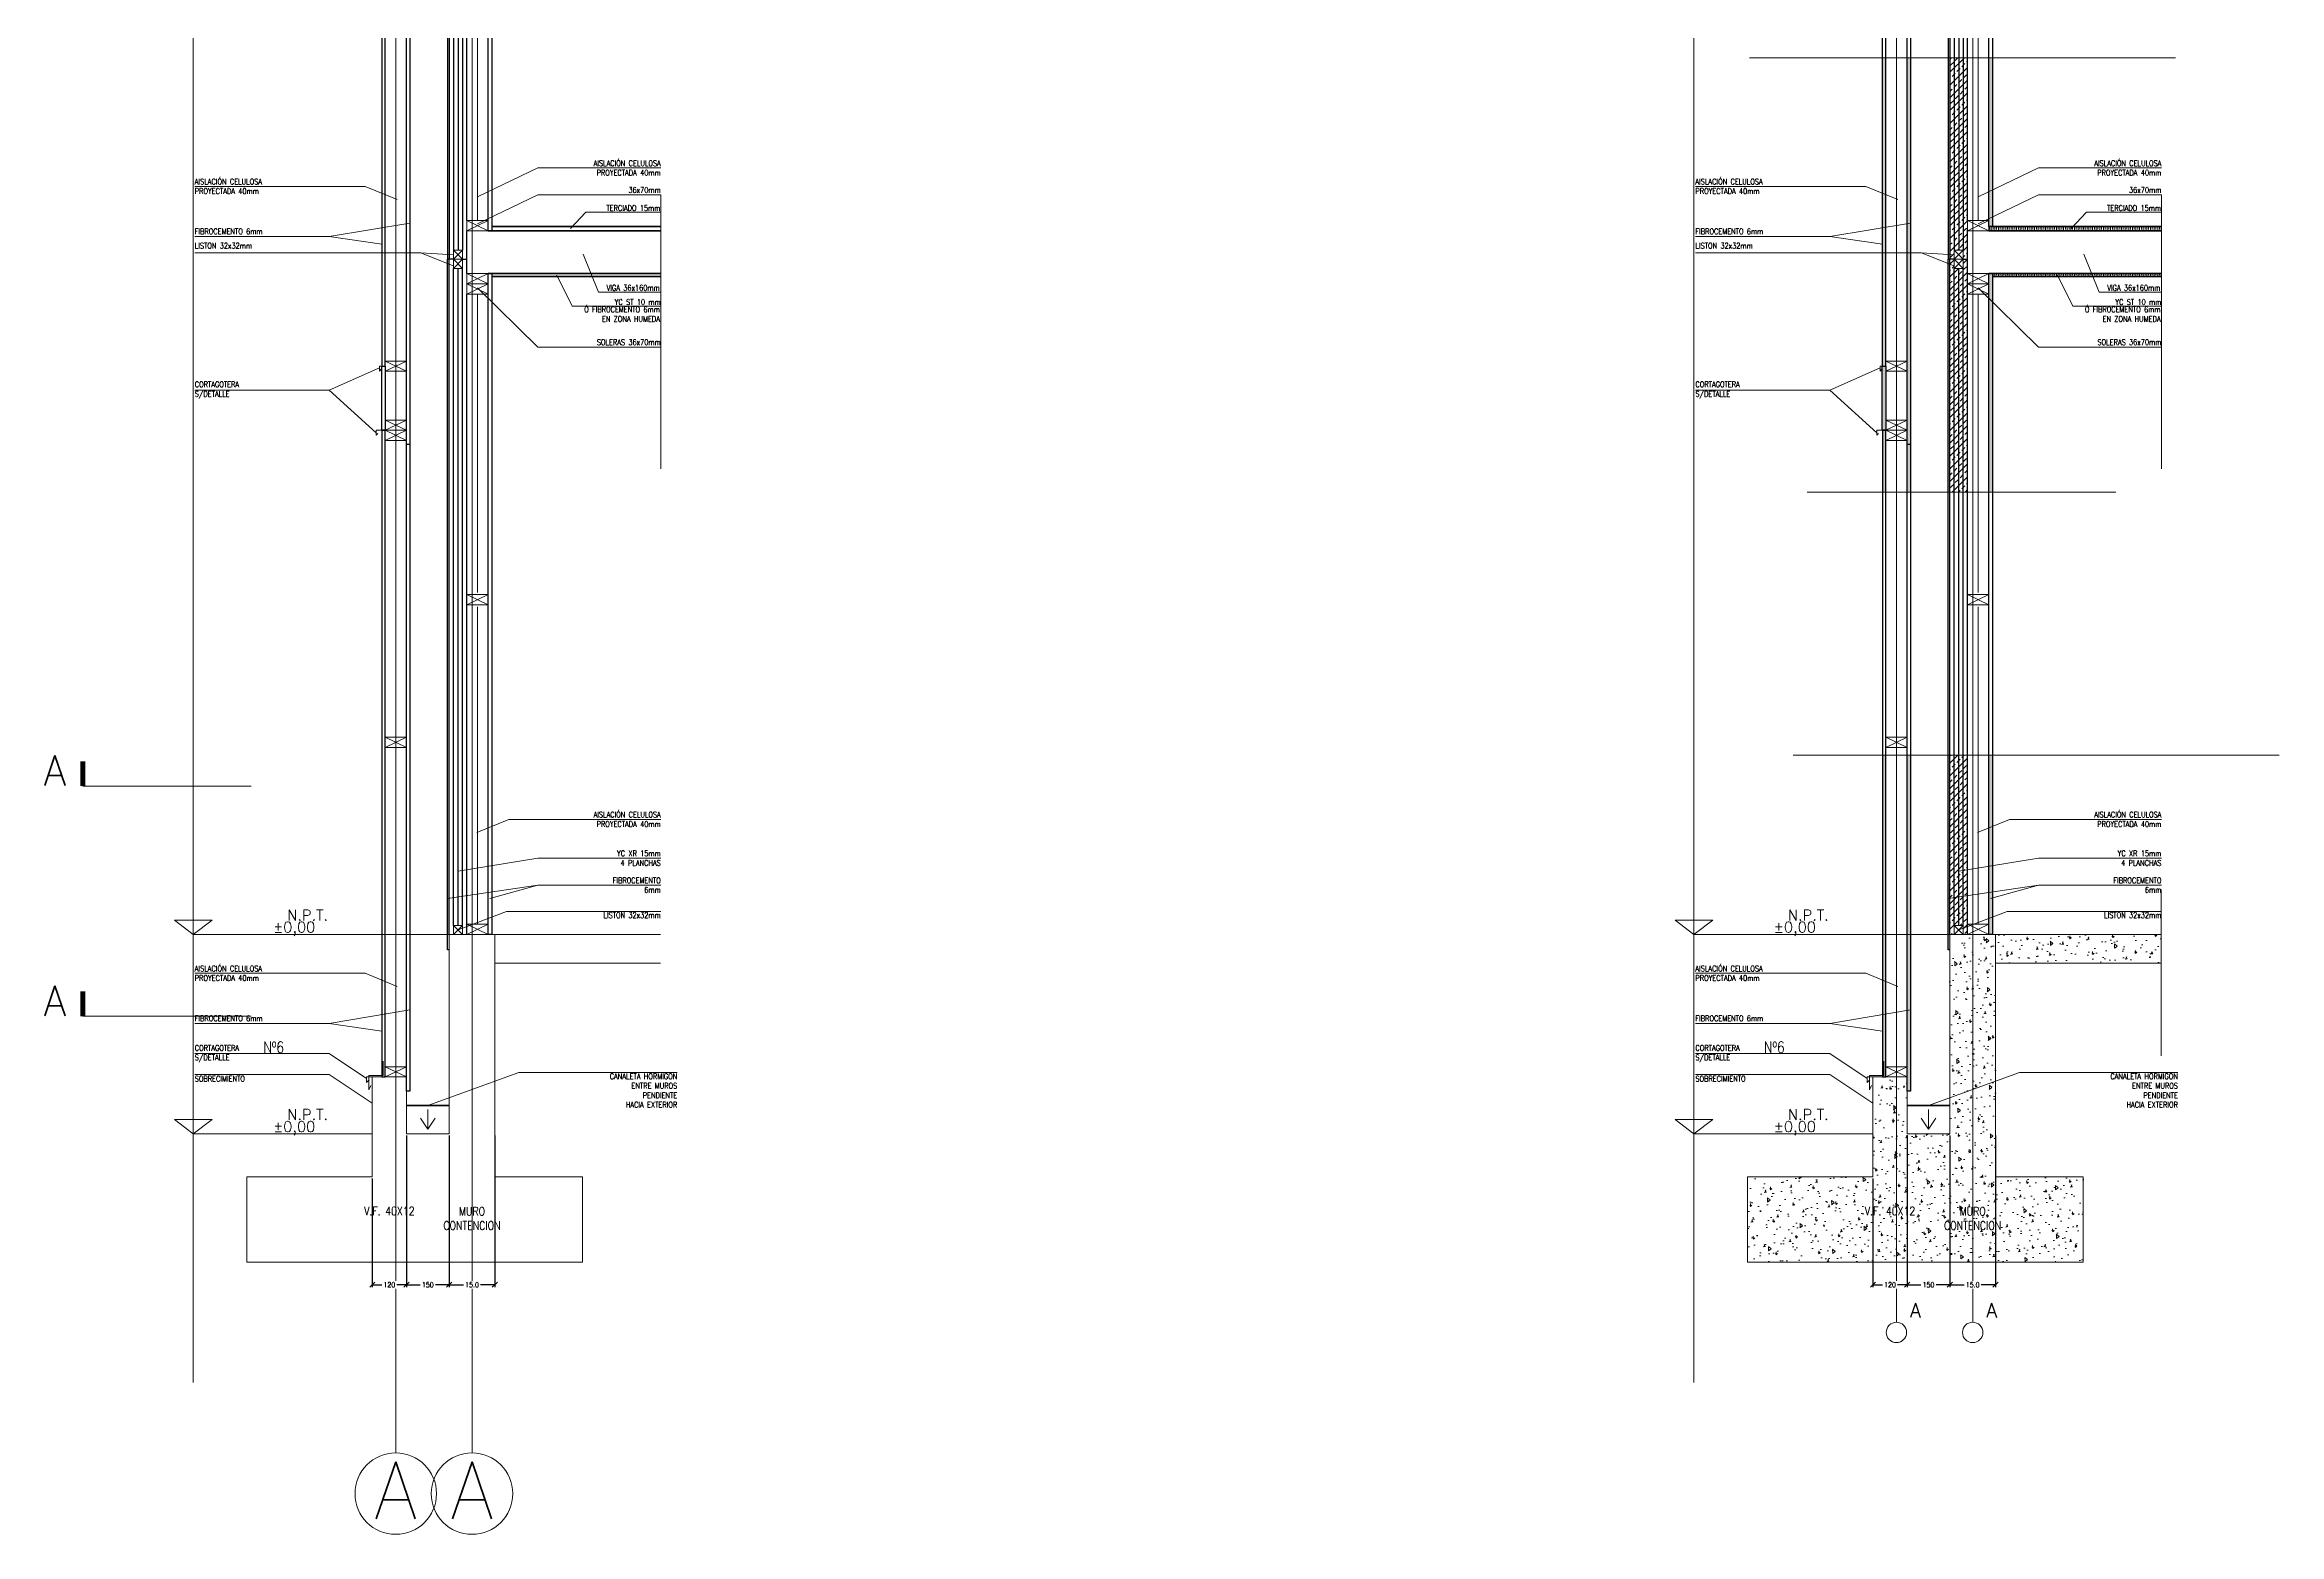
# Model space of a CAD drawing. Header units: metres. Extents: x -2 to 690, y -116 to 73.
# Drawn here: x 475.06 to 482.9, y -89.46 to -84.23 of the extents above; entities that cross this region are included whole.
import ezdxf
from ezdxf.enums import TextEntityAlignment as Align

# ---------------------------------------------------------------- set-up
doc = ezdxf.new("R2010")
doc.units = ezdxf.units.M
doc.header["$LTSCALE"] = 5
doc.header["$MEASUREMENT"] = 0
doc.layers.get('0').update_dxf_attribs({"color": 30})
doc.layers.get('DEFPOINTS').update_dxf_attribs({"color": 210})
doc.layers.add('_AUX', color=210, linetype='Continuous', lineweight=18, plot=False)
for name, color, linetype, lineweight in [('A-ANNO-DIMS', 3, 'Continuous', 18), ('A-ANNO-SYMB', 3, 'Continuous', 18), ('A-ANNO-TEXT', 3, 'Continuous', 18), ('A-DETL-MCUT', 4, 'Continuous', 25), ('A-DETL-PATT', 8, 'Continuous', 18), ('A-ELEV-IDEN', 3, 'Continuous', 18), ('A-ELEV-MBE1', 7, 'Continuous', 35), ('A-ELEV-MBE2', 4, 'Continuous', 25), ('A-WALL-PATT', 8, 'Continuous', 18), ('A-WALL-STUD', 3, 'Continuous', 18)]:
    doc.layers.add(name, color=color, linetype=linetype, lineweight=lineweight)
doc.styles.add('E-ROMANS', font='romans.shx', dxfattribs={"width": 0.8})
doc.dimstyles.new('E-0010_TICK_18', dxfattribs={"dimscale": 0.001, "dimtxt": 18, "dimasz": 18, "dimexe": 9, "dimexo": 6, "dimgap": 9, "dimtad": 0, "dimdec": 0, "dimlfac": 1000, "dimzin": 0, "dimdsep": 46, "dimtxsty": 'E-ROMANS', "dimblk": 'OBLIQUE', "dimcen": 9, "dimclrd": 256, "dimclre": 256, "dimclrt": 256, "dimadec": 0, "dimazin": 0, "dimtfac": 1, "dimtdec": 0, "dimtmove": 1, "dimatfit": 3, "dimldrblk": 'OPEN90', "dimfxl": 1, "dimtfill": 1, "dimtolj": 1, "dimtzin": 0, "dimarcsym": 0})
pattern_1 = [(0, (0, 0), (0, 0.0127), []), (0, (0, 0.00635), (0, 0.0127), [0.00635, -0.003175])]
pattern_2 = [(95, (0, 0), (0.070047325, 0.05877669), [0.009525, -0.104775]), (40, (0, 0), (-0.080008945, 0.055088503), [0.00762, -0.08382]), (145.451, (0.00584, 0.0049), (-0.009961079, 0.113865118), [0.008095, -0.089045]), (91.1842, (-0.01796, 0.01796), (0.110705122, 0.080976706), [0.0142875, -0.1571625]), (141.6356, (-0.00874, 0.02471), (-0.003543072, 0.171413216), [0.0121425, -0.1335675]), (36.184, (-0.01796, 0.01796), (-0.003542786, 0.171413193), [0.01143, -0.12573]), (66, (-0.00449, 0.02245), (0.089760276, 0.017447634), [0.009525, -0.104775]), (11, (-0.00449, 0.02245), (-0.043269963, 0.086970597), [0.00762, -0.08382]), (116.4514, (0.00299, 0.023905), (0.04649002, 0.104418228), [0.008095, -0.089045]), (82.5, (0, 0), (-0.0288027345, 0.0309867068), [0, -0.082804, 0, -0.08509, 0, -0.0841375]), (52.5, (0, 0), (-0.0117948637, 0.0590435), [0, -0.048514, 0, -0.080899, 0, -0.0320675]), (12.5, (-0.020026, -0.020026), (0.0499639315, 0.0459130978), [0, -0.03175, 0, -0.09906, 0, -0.131445]), (2.5, (-0.029006, -0.029006), (0.043381952, 0.0613611964), [0, -0.041275, 0, -0.065786, 0, -0.093345])]
pattern_3 = [(90, (0, 0), (-0.0127, 8e-19), []), (90, (-0.00635, 0), (-0.0127, 8e-19), [0.00635, -0.003175])]
pattern_4 = [(45, (0, 0), (-0.0224506403, 0.0224506403), []), (45, (-0.011225, 0.011225), (-0.0224506403, 0.0224506403), [0.015875, -0.0079375])]

# ---------------------------------------------------------------- blocks, each defined once
blk = doc.blocks.new('_Oblique')
at = {"color": 0, "linetype": 'ByBlock', "lineweight": -2}
blk.add_line((-0.5, -0.5), (0.5, 0.5), dxfattribs=at)
blk = doc.blocks.new('*D12')
at = {"layer": 'A-ANNO-DIMS', "lineweight": -2, "transparency": 16777216}
for p, q in [((476.3276, -88.0594), (476.3276, -88.5918)), ((476.4776, -88.0594), (476.4776, -88.5918)), ((476.3276, -88.5828), (476.3761, -88.5828)), ((476.4776, -88.5828), (476.4291, -88.5828))]:
    blk.add_line(p, q, dxfattribs=at)
at = {"layer": 'DEFPOINTS', "color": 0, "transparency": 16777216}
for p in [(476.3276, -88.0534), (476.4776, -88.0534), (476.4776, -88.5828)]:
    blk.add_point(p, dxfattribs=at)
at = {"layer": 'A-ANNO-DIMS', "lineweight": -2, "transparency": 16777216, "xscale": 0.018, "yscale": 0.018, "zscale": 0.018, "rotation": 180}
blk.add_blockref('_Oblique', (476.3276, -88.5828), dxfattribs=at)
at = {"layer": 'A-ANNO-DIMS', "lineweight": -2, "transparency": 16777216, "xscale": 0.018, "yscale": 0.018, "zscale": 0.018}
blk.add_blockref('_Oblique', (476.4776, -88.5828), dxfattribs=at)
at = {"layer": 'A-ANNO-DIMS', "transparency": 16777216, "insert": (476.4026, -88.5828), "char_height": 0.018, "attachment_point": 5, "style": 'E-ROMANS', "bg_fill": 3, "box_fill_scale": 1.25, "bg_fill_color": 256, "bg_fill_true_color": 13158600, "bg_fill_transparency": 0}
blk.add_mtext('\\A1;150', dxfattribs=at)
blk = doc.blocks.new('_Open90')
at = {"color": 0, "linetype": 'ByBlock', "lineweight": -2}
for p, q in [((0, 0), (-1, 0)), ((-0.5, 0.5), (0, 0)), ((0, 0), (-0.5, -0.5))]:
    blk.add_line(p, q, dxfattribs=at)
blk = doc.blocks.new('*D962')
at = {"layer": 'A-ANNO-DIMS', "lineweight": -2, "transparency": 16777216}
for p, q in [((476.3276, -88.0594), (476.3276, -88.5918)), ((476.2076, -88.2094), (476.2076, -88.5918)), ((476.2076, -88.5828), (476.2411, -88.5828)), ((476.3276, -88.5828), (476.2941, -88.5828))]:
    blk.add_line(p, q, dxfattribs=at)
at = {"layer": 'DEFPOINTS', "color": 0, "transparency": 16777216}
for p in [(476.3276, -88.0534), (476.2076, -88.2034)]:
    blk.add_point(p, dxfattribs=at)
at = {"layer": 'A-ANNO-DIMS', "lineweight": -2, "transparency": 16777216, "xscale": 0.018, "yscale": 0.018, "zscale": 0.018, "rotation": 180}
blk.add_blockref('_Oblique', (476.2076, -88.5828), dxfattribs=at)
at = {"layer": 'A-ANNO-DIMS', "lineweight": -2, "transparency": 16777216, "xscale": 0.018, "yscale": 0.018, "zscale": 0.018}
blk.add_blockref('_Oblique', (476.3276, -88.5828), dxfattribs=at)
at = {"layer": 'A-ANNO-DIMS', "transparency": 16777216, "insert": (476.2676, -88.5828), "char_height": 0.018, "attachment_point": 5, "style": 'E-ROMANS', "bg_fill": 3, "box_fill_scale": 1.25, "bg_fill_color": 256, "bg_fill_true_color": 13158600, "bg_fill_transparency": 0}
blk.add_mtext('\\A1;120', dxfattribs=at)
at = {"layer": 'DEFPOINTS', "color": 0, "transparency": 16777216}
blk.add_point((476.3276, -88.5828), dxfattribs=at)
blk = doc.blocks.new('*D963')
at = {"layer": 'A-ANNO-DIMS', "lineweight": -2, "transparency": 16777216}
for p, q in [((476.4776, -88.0594), (476.4776, -88.5918)), ((476.6376, -88.0594), (476.6376, -88.5918)), ((476.4776, -88.5828), (476.5277, -88.5828)), ((476.6376, -88.5828), (476.5875, -88.5828))]:
    blk.add_line(p, q, dxfattribs=at)
at = {"layer": 'DEFPOINTS', "color": 0, "transparency": 16777216}
for p in [(476.4776, -88.0534), (476.6376, -88.0534), (476.6376, -88.5828)]:
    blk.add_point(p, dxfattribs=at)
at = {"layer": 'A-ANNO-DIMS', "lineweight": -2, "transparency": 16777216, "xscale": 0.018, "yscale": 0.018, "zscale": 0.018, "rotation": 180}
blk.add_blockref('_Oblique', (476.4776, -88.5828), dxfattribs=at)
at = {"layer": 'A-ANNO-DIMS', "lineweight": -2, "transparency": 16777216, "xscale": 0.018, "yscale": 0.018, "zscale": 0.018}
blk.add_blockref('_Oblique', (476.6376, -88.5828), dxfattribs=at)
at = {"layer": 'A-ANNO-DIMS', "transparency": 16777216, "insert": (476.5576, -88.5828), "char_height": 0.018, "attachment_point": 5, "style": 'E-ROMANS', "bg_fill": 3, "box_fill_scale": 1.25, "bg_fill_color": 256, "bg_fill_true_color": 13158600, "bg_fill_transparency": 0}
blk.add_mtext('\\A1;15.0', dxfattribs=at)
blk = doc.blocks.new('*D38')
at = {"layer": 'A-ANNO-DIMS', "lineweight": -2, "transparency": 16777216}
for p, q in [((481.5937, -88.0594), (481.5937, -88.5918)), ((481.7437, -88.0594), (481.7437, -88.5918)), ((481.5937, -88.5828), (481.6422, -88.5828)), ((481.7437, -88.5828), (481.6951, -88.5828))]:
    blk.add_line(p, q, dxfattribs=at)
at = {"layer": 'DEFPOINTS', "color": 0, "transparency": 16777216}
for p in [(481.5937, -88.0534), (481.7437, -88.0534), (481.7437, -88.5828)]:
    blk.add_point(p, dxfattribs=at)
at = {"layer": 'A-ANNO-DIMS', "lineweight": -2, "transparency": 16777216, "xscale": 0.018, "yscale": 0.018, "zscale": 0.018, "rotation": 180}
blk.add_blockref('_Oblique', (481.5937, -88.5828), dxfattribs=at)
at = {"layer": 'A-ANNO-DIMS', "lineweight": -2, "transparency": 16777216, "xscale": 0.018, "yscale": 0.018, "zscale": 0.018}
blk.add_blockref('_Oblique', (481.7437, -88.5828), dxfattribs=at)
at = {"layer": 'A-ANNO-DIMS', "transparency": 16777216, "insert": (481.6687, -88.5828), "char_height": 0.018, "attachment_point": 5, "style": 'E-ROMANS', "bg_fill": 3, "box_fill_scale": 1.25, "bg_fill_color": 256, "bg_fill_true_color": 13158600, "bg_fill_transparency": 0}
blk.add_mtext('\\A1;150', dxfattribs=at)
blk = doc.blocks.new('*D1013')
at = {"layer": 'A-ANNO-DIMS', "lineweight": -2, "transparency": 16777216}
for p, q in [((481.5937, -88.0594), (481.5937, -88.5918)), ((481.4737, -88.2094), (481.4737, -88.5918)), ((481.4737, -88.5828), (481.5072, -88.5828)), ((481.5937, -88.5828), (481.5601, -88.5828))]:
    blk.add_line(p, q, dxfattribs=at)
at = {"layer": 'DEFPOINTS', "color": 0, "transparency": 16777216}
for p in [(481.5937, -88.0534), (481.4737, -88.2034)]:
    blk.add_point(p, dxfattribs=at)
at = {"layer": 'A-ANNO-DIMS', "lineweight": -2, "transparency": 16777216, "xscale": 0.018, "yscale": 0.018, "zscale": 0.018, "rotation": 180}
blk.add_blockref('_Oblique', (481.4737, -88.5828), dxfattribs=at)
at = {"layer": 'A-ANNO-DIMS', "lineweight": -2, "transparency": 16777216, "xscale": 0.018, "yscale": 0.018, "zscale": 0.018}
blk.add_blockref('_Oblique', (481.5937, -88.5828), dxfattribs=at)
at = {"layer": 'A-ANNO-DIMS', "transparency": 16777216, "insert": (481.5337, -88.5828), "char_height": 0.018, "attachment_point": 5, "style": 'E-ROMANS', "bg_fill": 3, "box_fill_scale": 1.25, "bg_fill_color": 256, "bg_fill_true_color": 13158600, "bg_fill_transparency": 0}
blk.add_mtext('\\A1;120', dxfattribs=at)
at = {"layer": 'DEFPOINTS', "color": 0, "transparency": 16777216}
blk.add_point((481.5937, -88.5828), dxfattribs=at)
blk = doc.blocks.new('*D1014')
at = {"layer": 'A-ANNO-DIMS', "lineweight": -2, "transparency": 16777216}
for p, q in [((481.7437, -88.0594), (481.7437, -88.5918)), ((481.9037, -88.0594), (481.9037, -88.5918)), ((481.7437, -88.5828), (481.7937, -88.5828)), ((481.9037, -88.5828), (481.8536, -88.5828))]:
    blk.add_line(p, q, dxfattribs=at)
at = {"layer": 'DEFPOINTS', "color": 0, "transparency": 16777216}
for p in [(481.7437, -88.0534), (481.9037, -88.0534), (481.9037, -88.5828)]:
    blk.add_point(p, dxfattribs=at)
at = {"layer": 'A-ANNO-DIMS', "lineweight": -2, "transparency": 16777216, "xscale": 0.018, "yscale": 0.018, "zscale": 0.018, "rotation": 180}
blk.add_blockref('_Oblique', (481.7437, -88.5828), dxfattribs=at)
at = {"layer": 'A-ANNO-DIMS', "lineweight": -2, "transparency": 16777216, "xscale": 0.018, "yscale": 0.018, "zscale": 0.018}
blk.add_blockref('_Oblique', (481.9037, -88.5828), dxfattribs=at)
at = {"layer": 'A-ANNO-DIMS', "transparency": 16777216, "insert": (481.8237, -88.5828), "char_height": 0.018, "attachment_point": 5, "style": 'E-ROMANS', "bg_fill": 3, "box_fill_scale": 1.25, "bg_fill_color": 256, "bg_fill_true_color": 13158600, "bg_fill_transparency": 0}
blk.add_mtext('\\A1;15.0', dxfattribs=at)

msp = doc.modelspace()

# ---------------------------------------------------------------- hatches: boundary and pattern name
at = {"layer": 'A-DETL-PATT'}
h = msp.add_hatch(dxfattribs=at)
h.set_pattern_fill('BRASS', color=256, scale=0.002, style=0)
h.set_pattern_definition(pattern_1)
h.paths.add_polyline_path([(481.6056, -84.2759), (481.5936, -84.2759), (481.5937, -85.5334), (481.5937, -85.5334), (481.5937, -85.5834), (481.5937, -85.6334), (481.6056, -85.6334)])
h.paths.add_polyline_path([(481.5186, -84.2759), (481.5066, -84.2759), (481.5066, -85.3584), (481.5186, -85.3584), (481.5186, -85.3334)])
h.paths.add_polyline_path([(481.5187, -85.3834), (481.5186, -85.3834), (481.5186, -85.3584), (481.5066, -85.3584), (481.5066, -85.5834), (481.5187, -85.5834), (481.5187, -85.5334)])
h.paths.add_polyline_path([(481.5187, -85.5834), (481.5067, -85.5834), (481.5067, -85.8003), (481.5187, -85.8003)])
h.paths.add_polyline_path([(481.6057, -85.6334), (481.5937, -85.6334), (481.5937, -85.8003), (481.6057, -85.8003)])
h = msp.add_hatch(dxfattribs=at)
h.set_pattern_fill('BRASS', color=256, scale=0.002, style=0)
h.set_pattern_definition(pattern_1)
h.paths.add_polyline_path([(481.8927, -84.2759), (481.8807, -84.2759), (481.8807, -84.8834), (481.8927, -84.8834)])
h.paths.add_polyline_path([(481.7437, -84.2759), (481.7377, -84.2759), (481.7377, -84.9834), (481.7437, -84.9834)])
h.paths.add_polyline_path([(481.7437, -84.9834), (481.7377, -84.9834), (481.7377, -84.9834), (481.7377, -85.8003), (481.7437, -85.8003)])
h.paths.add_polyline_path([(481.8927, -85.0334), (481.8807, -85.0334), (481.8807, -85.8003), (481.8927, -85.8003)])
h = msp.add_hatch(dxfattribs=at)
h.set_pattern_fill('BRASS', color=256, scale=0.005, angle=45, style=0)
h.set_pattern_definition(pattern_4)
h.paths.add_polyline_path([(481.8057, -84.2759), (481.7907, -84.2759), (481.7907, -84.9514), (481.7907, -84.9834), (481.8057, -84.9834), (481.8057, -84.8834), (481.8057, -84.8834), (481.8057, -84.8334)])
h.paths.add_polyline_path([(481.7907, -84.2759), (481.7747, -84.2759), (481.7747, -84.9514), (481.7907, -84.9514)])
h.paths.add_polyline_path([(481.7747, -84.2759), (481.7587, -84.2759), (481.7587, -84.9514), (481.7747, -84.9514)])
h.paths.add_polyline_path([(481.7587, -84.2759), (481.7437, -84.2759), (481.7437, -84.9834), (481.7587, -84.9834), (481.7587, -84.9514)])
h.paths.add_polyline_path([(481.8057, -85.0334), (481.8057, -85.0334), (481.8057, -84.9834), (481.7907, -84.9834), (481.7907, -85.0154), (481.7907, -85.8003), (481.8057, -85.8003)])
h.paths.add_polyline_path([(481.7907, -85.0154), (481.7747, -85.0154), (481.7747, -85.8003), (481.7907, -85.8003)])
h.paths.add_polyline_path([(481.7747, -85.0154), (481.7587, -85.0154), (481.7587, -85.8003), (481.7747, -85.8003)])
h.paths.add_polyline_path([(481.7587, -85.0154), (481.7587, -84.9834), (481.7437, -84.9834), (481.7437, -84.9834), (481.7437, -85.8003), (481.7587, -85.8003)])
h = msp.add_hatch(dxfattribs=at)
h.set_pattern_fill('BRASS', color=256, scale=0.002, angle=90, style=0)
h.set_pattern_definition(pattern_3)
h.paths.add_polyline_path([(482.486, -84.8684), (481.8927, -84.8684), (481.8807, -84.8684), (481.8807, -84.8834), (482.486, -84.8834)])
h = msp.add_hatch(dxfattribs=at)
h.set_pattern_fill('BRASS', color=256, scale=0.002, angle=90, style=0)
h.set_pattern_definition(pattern_3)
h.paths.add_polyline_path([(482.486, -85.0334), (481.8927, -85.0334), (481.8927, -85.0434), (482.486, -85.0434)])
h = msp.add_hatch(dxfattribs=at)
h.set_pattern_fill('BRASS', color=256, scale=0.002, style=0)
h.set_pattern_definition(pattern_1)
h.paths.add_polyline_path([(481.8927, -86.7239), (481.8807, -86.7239), (481.8807, -87.3534), (481.8927, -87.3534)])
h.paths.add_polyline_path([(481.7437, -86.7239), (481.7377, -86.7239), (481.7377, -87.3534), (481.7437, -87.3534)])
h.paths.add_polyline_path([(481.7437, -87.3534), (481.7377, -87.3534), (481.7377, -87.4074), (481.7437, -87.4074)])
h.paths.add_polyline_path([(481.6057, -86.7239), (481.5937, -86.7239), (481.5937, -87.3534), (481.6057, -87.3534)])
h.paths.add_polyline_path([(481.6057, -87.3534), (481.5937, -87.3534), (481.5937, -87.8034), (481.5937, -87.8534), (481.5937, -87.9034), (481.6057, -87.9034)])
h.paths.add_polyline_path([(481.5187, -87.3534), (481.5067, -87.3534), (481.5067, -87.8534), (481.5187, -87.8534), (481.5187, -87.8034)])
h.paths.add_polyline_path([(481.5187, -86.7239), (481.5067, -86.7239), (481.5067, -87.3534), (481.5187, -87.3534)])
h = msp.add_hatch(dxfattribs=at)
h.set_pattern_fill('BRASS', color=256, scale=0.005, angle=45, style=0)
h.set_pattern_definition(pattern_4)
h.paths.add_polyline_path([(481.8057, -86.7239), (481.7907, -86.7239), (481.7907, -87.3214), (481.7907, -87.3534), (481.8057, -87.3534)])
h.paths.add_polyline_path([(481.7907, -86.7239), (481.7747, -86.7239), (481.7747, -87.3214), (481.7907, -87.3214)])
h.paths.add_polyline_path([(481.7747, -86.7239), (481.7587, -86.7239), (481.7587, -87.3214), (481.7747, -87.3214)])
h.paths.add_polyline_path([(481.7587, -86.7239), (481.7437, -86.7239), (481.7437, -87.3534), (481.7587, -87.3534), (481.7587, -87.3214)])
h = msp.add_hatch(dxfattribs=at)
h.set_pattern_fill('AR-CONC', color=256, scale=0.0005, angle=45, style=0)
h.set_pattern_definition(pattern_2)
h.paths.add_polyline_path([(481.9037, -87.3534), (481.7437, -87.3534), (481.7437, -88.0534), (481.5937, -88.0534), (481.5937, -87.8534), (481.4737, -87.8534), (481.4737, -88.2034), (481.0337, -88.2034), (481.0337, -88.5034), (482.2118, -88.5034), (482.2118, -88.2034), (481.9037, -88.2034)])
h.paths.add_polyline_path([(481.681, -88.3013), (481.9663, -88.3013), (481.9663, -88.3987), (481.681, -88.3987)], flags=24)
h.paths.add_polyline_path([(481.4266, -88.3012), (481.6407, -88.3012), (481.6407, -88.347), (481.4266, -88.347)], flags=24)
h = msp.add_hatch(dxfattribs=at)
h.set_pattern_fill('AR-CONC', color=256, scale=0.0005, angle=45, style=0)
h.set_pattern_definition(pattern_2)
h.paths.add_polyline_path([(482.4846, -87.3534), (481.9037, -87.3534), (481.9037, -87.4534), (482.4846, -87.4534)])

# ---------------------------------------------------------------- linework, layer by layer
at = {"layer": '_AUX'}
msp.add_line((482.486, -84.7568), (482.486, -85.7182), dxfattribs=at)
for points in [[(475.5794, -82.9092), (475.5794, -88.9259)], [(480.8454, -82.9092), (480.8454, -88.9259)], [(481.0401, -84.2759), (482.5359, -84.2759)], [(481.2425, -85.8003), (482.3259, -85.8003)], [(481.194, -86.7239), (482.8997, -86.7239)], [(482.4846, -87.195), (482.4846, -87.7787)]]:
    msp.add_lwpolyline(points, dxfattribs=at)
at = {"layer": '_AUX', "color": 4}
for points in [[(476.2526, -85.3334), (476.2526, -85.3584), (476.2332, -85.3584), (476.2332, -85.3759), (476.2389, -85.3693)], [(481.5186, -85.3334), (481.5186, -85.3584), (481.4993, -85.3584), (481.4993, -85.3759), (481.5049, -85.3693)], [(476.2526, -85.5334), (476.2526, -85.5834), (476.2212, -85.5834), (476.2212, -85.6009), (476.2268, -85.5943)], [(481.5187, -85.5334), (481.5187, -85.5834), (481.4873, -85.5834), (481.4873, -85.6009), (481.4929, -85.5943)], [(476.2526, -87.8034), (476.2526, -87.8534), (476.2076, -87.8534), (476.1876, -87.8534), (476.1876, -87.8734), (476.1968, -87.864)], [(481.5187, -87.8034), (481.5187, -87.8534), (481.4737, -87.8534), (481.4537, -87.8534), (481.4537, -87.8734), (481.4628, -87.864)]]:
    msp.add_lwpolyline(points, dxfattribs=at)
at = {"layer": 'A-ANNO-DIMS'}
msp.add_line((477.22, -84.7568), (477.22, -85.7182), dxfattribs=at)
at = {"layer": 'A-ANNO-SYMB', "ltscale": 10}
for p, q in [((476.2901, -89.1727), (476.2901, -81.5451)), ((476.5576, -89.1727), (476.5576, -81.5451)), ((481.5562, -88.7144), (481.5562, -82.2414)), ((481.8237, -88.7144), (481.8237, -82.2414))]:
    msp.add_line(p, q, dxfattribs=at)
at = {"layer": 'A-ANNO-SYMB'}
for p, q in [((475.7828, -86.8325), (475.1919, -86.8325)), ((476.6376, -87.3534), (476.4776, -87.3534)), ((476.4776, -87.3534), (476.4776, -88.0534)), ((477.2186, -87.3534), (476.6376, -87.3534)), ((476.6376, -88.2034), (476.6376, -87.3534)), ((481.9037, -87.3534), (481.7437, -87.3534)), ((481.7437, -87.3534), (481.7437, -88.0534)), ((482.4846, -87.3534), (481.9037, -87.3534)), ((481.9037, -88.2034), (481.9037, -87.3534)), ((477.2186, -87.4534), (476.6376, -87.4534)), ((482.4846, -87.4534), (481.9037, -87.4534)), ((475.7828, -87.6405), (475.1919, -87.6405)), ((476.2076, -88.2034), (476.2076, -87.8534)), ((476.2076, -87.8534), (476.3276, -87.8534)), ((476.3276, -87.8534), (476.3276, -88.0534)), ((481.4737, -88.2034), (481.4737, -87.8534)), ((481.4737, -87.8534), (481.5937, -87.8534)), ((481.5937, -87.8534), (481.5937, -88.0534)), ((476.2076, -88.0534), (475.5794, -88.0534)), ((481.4737, -88.0534), (480.8454, -88.0534))]:
    msp.add_line(p, q, dxfattribs=at)
at = {"layer": 'A-ANNO-SYMB', "const_width": 0.0175}
for points in [[(475.1919, -86.8325), (475.1919, -86.745)], [(475.1919, -87.6405), (475.1919, -87.553)]]:
    msp.add_lwpolyline(points, dxfattribs=at)
at = {"layer": 'A-ANNO-SYMB'}
for points in [[(475.5133, -87.3025), (475.6454, -87.3025)], [(475.5133, -87.3025), (475.5794, -87.3534), (475.6454, -87.3025)], [(480.7794, -87.3025), (480.9114, -87.3025)], [(480.7794, -87.3025), (480.8454, -87.3534), (480.9114, -87.3025)], [(476.2458, -87.7985), (476.2458, -87.8485), (476.195, -87.8485), (476.195, -87.8985), (476.2027, -87.8829)], [(481.5119, -87.7985), (481.5119, -87.8485), (481.4611, -87.8485), (481.4611, -87.8985), (481.4688, -87.8829)], [(475.5133, -88.0025), (475.6454, -88.0025)], [(475.5133, -88.0025), (475.5794, -88.0534), (475.6454, -88.0025)], [(476.4776, -88.0534), (476.3276, -88.0534)], [(480.7794, -88.0025), (480.9114, -88.0025)], [(480.7794, -88.0025), (480.8454, -88.0534), (480.9114, -88.0025)], [(481.7437, -88.0534), (481.5937, -88.0534)], [(476.2076, -88.2034), (475.7676, -88.2034), (475.7676, -88.5034), (476.9457, -88.5034), (476.9457, -88.2034), (476.6376, -88.2034)], [(481.4737, -88.2034), (481.0337, -88.2034), (481.0337, -88.5034), (482.2118, -88.5034), (482.2118, -88.2034), (481.9037, -88.2034)]]:
    msp.add_lwpolyline(points, dxfattribs=at)
for centre, radius in [((481.5562, -88.7502), 0.0358), ((481.8237, -88.7502), 0.0358), ((476.2901, -89.3158), 0.143), ((476.5576, -89.3158), 0.143)]:
    msp.add_circle(centre, radius, dxfattribs=at)
at = {"layer": 'A-ANNO-TEXT'}
for p, q in [((476.9571, -84.8175), (476.9031, -84.8751)), ((482.2232, -84.8175), (482.1691, -84.8751)), ((476.0562, -84.9033), (476.3396, -84.856)), ((481.3223, -84.9033), (481.6057, -84.856)), ((477.0018, -85.0985), (476.9477, -84.9651)), ((482.2679, -85.0985), (482.2138, -84.9651)), ((476.9096, -85.1483), (476.8555, -85.039)), ((482.1756, -85.1483), (482.1215, -85.039)), ((476.7884, -87.1802), (476.4716, -87.2264)), ((482.0545, -87.1802), (481.7377, -87.2264)), ((476.6788, -87.2728), (476.5086, -87.3374)), ((481.9448, -87.2728), (481.7747, -87.3374)), ((476.0562, -87.6655), (476.3396, -87.6182)), ((481.3223, -87.6655), (481.6057, -87.6182))]:
    msp.add_line(p, q, dxfattribs=at)
for points in [[(477.22, -84.6627), (476.7884, -84.6627), (476.5771, -84.7644)], [(482.486, -84.6627), (482.0545, -84.6627), (481.8432, -84.7644)], [(475.5848, -84.7273), (476.1826, -84.7273), (476.2953, -84.7735)], [(477.22, -84.7568), (476.7884, -84.7568), (476.5771, -84.8584)], [(480.8509, -84.7273), (481.4487, -84.7273), (481.5614, -84.7735)], [(482.486, -84.7568), (482.0545, -84.7568), (481.8432, -84.8584)], [(477.22, -84.8175), (476.9571, -84.8175)], [(482.486, -84.8175), (482.2232, -84.8175)], [(475.5848, -84.9033), (476.0562, -84.9033), (476.2406, -84.9305)], [(480.8509, -84.9033), (481.3223, -84.9033), (481.5067, -84.9305)], [(475.5848, -84.9602), (476.3785, -84.9602), (476.4912, -85.0063)], [(476.3785, -84.9602), (476.4926, -84.9674)], [(480.8509, -84.9602), (481.6446, -84.9602), (481.7572, -85.0063)], [(481.6446, -84.9602), (481.7587, -84.9674)], [(477.22, -85.2912), (476.7884, -85.2912), (476.5771, -85.0834)], [(477.22, -85.1483), (476.9096, -85.1483)], [(477.22, -85.0985), (477.0018, -85.0985)], [(482.486, -85.2912), (482.0545, -85.2912), (481.8432, -85.0834)], [(482.486, -85.1483), (482.1756, -85.1483)], [(482.486, -85.0985), (482.2679, -85.0985)], [(475.5848, -85.4424), (476.0562, -85.4424), (476.2332, -85.3643)], [(480.8509, -85.4424), (481.3223, -85.4424), (481.4993, -85.3643)], [(476.0562, -85.4424), (476.2212, -85.5922)], [(481.3223, -85.4424), (481.4873, -85.5922)], [(477.22, -86.9492), (476.6872, -86.9492), (476.5745, -86.9954)], [(482.486, -86.9492), (481.9532, -86.9492), (481.8406, -86.9954)], [(477.22, -87.0854), (476.7884, -87.0854), (476.5086, -87.1316)], [(482.486, -87.0854), (482.0545, -87.0854), (481.7747, -87.1316)], [(477.22, -87.1802), (476.7884, -87.1802), (476.6206, -87.2264)], [(482.486, -87.1802), (482.0545, -87.1802), (481.8867, -87.2264)], [(477.22, -87.2728), (476.7884, -87.2728), (476.6788, -87.2728)], [(482.486, -87.2728), (482.0545, -87.2728), (481.9448, -87.2728)], [(475.5848, -87.4895), (476.1826, -87.4895), (476.2953, -87.5357)], [(480.8509, -87.4895), (481.4487, -87.4895), (481.5614, -87.5357)], [(475.5848, -87.6655), (476.0562, -87.6655), (476.2406, -87.6927)], [(480.8509, -87.6655), (481.3223, -87.6655), (481.5067, -87.6927)], [(475.5848, -87.7715), (476.0562, -87.7715), (476.1876, -87.8592)], [(480.8509, -87.7715), (481.3223, -87.7715), (481.4537, -87.8592)], [(475.5848, -87.8445), (476.0562, -87.8445), (476.2076, -87.9456)], [(477.2778, -87.8381), (476.7223, -87.8381), (476.4026, -87.9534)], [(480.8509, -87.8445), (481.3223, -87.8445), (481.4737, -87.9456)], [(482.5438, -87.8381), (481.9884, -87.8381), (481.6687, -87.9534)]]:
    msp.add_lwpolyline(points, dxfattribs=at)
at = {"layer": 'A-DETL-MCUT'}
for p, q in [((476.4716, -82.5854), (476.4716, -84.9834)), ((476.4776, -82.5854), (476.4776, -84.9834)), ((476.4926, -82.6174), (476.4926, -84.9514)), ((476.5086, -82.6174), (476.5086, -84.9514)), ((476.5246, -82.6174), (476.5246, -84.9514)), ((481.7377, -82.5854), (481.7377, -84.9834)), ((481.7437, -82.5854), (481.7437, -84.9834)), ((481.7587, -82.6174), (481.7587, -84.9514)), ((481.7747, -82.6174), (481.7747, -84.9514)), ((481.7907, -82.6174), (481.7907, -84.9514)), ((476.5396, -84.8474), (476.5396, -82.7294)), ((481.8057, -84.8474), (481.8057, -82.7294)), ((476.5396, -85.0334), (476.5396, -84.8834)), ((481.8057, -87.3534), (481.8057, -84.8764)), ((476.4716, -87.4074), (476.4716, -84.9834)), ((476.4926, -84.9834), (476.4716, -84.9834)), ((476.4776, -87.3534), (476.4776, -84.9834)), ((476.5246, -84.9834), (476.5396, -84.9834)), ((481.7377, -87.4074), (481.7377, -84.9834)), ((481.7587, -84.9834), (481.7377, -84.9834)), ((481.7437, -87.3534), (481.7437, -84.9834)), ((481.7907, -84.9834), (481.8057, -84.9834)), ((476.4926, -87.3214), (476.4926, -85.0154)), ((476.5086, -87.3214), (476.5086, -85.0154)), ((476.5246, -87.3214), (476.5246, -85.0154)), ((481.7587, -87.3214), (481.7587, -85.0154)), ((481.7747, -87.3214), (481.7747, -85.0154)), ((481.7907, -87.3214), (481.7907, -85.0154)), ((476.5396, -87.3534), (476.5396, -85.1054)), ((476.2406, -85.5834), (476.2526, -85.5834)), ((481.5067, -85.5834), (481.5186, -85.5834)), ((476.4776, -87.4074), (476.4716, -87.4074)), ((481.7437, -87.4074), (481.7377, -87.4074))]:
    msp.add_line(p, q, dxfattribs=at)
for points in [[(476.6266, -82.6934), (476.6266, -84.8834), (476.6146, -84.8834), (476.6146, -82.6934)], [(481.8927, -82.6934), (481.8927, -84.8684), (481.8807, -84.8684), (481.8807, -82.6934)], [(476.2406, -83.1934), (476.2406, -85.3584), (476.2526, -85.3584), (476.2526, -83.1934)], [(476.3396, -83.1934), (476.3396, -85.6334), (476.3276, -85.6334), (476.3276, -83.1934)], [(481.5066, -83.1934), (481.5066, -85.3584), (481.5186, -85.3584), (481.5186, -83.1934)], [(481.6056, -83.1934), (481.6056, -85.6334), (481.5937, -85.6334), (481.5936, -83.1934)], [(476.6266, -85.0334), (476.6266, -87.3534), (476.6146, -87.3534), (476.6146, -85.0334)], [(481.8927, -85.0334), (481.8927, -87.3534), (481.8807, -87.3534), (481.8807, -85.0334)], [(476.2406, -85.5834), (476.2406, -87.8534), (476.2526, -87.8534), (476.2526, -85.5834)], [(476.3396, -85.5834), (476.3396, -87.9034), (476.3276, -87.9034), (476.3276, -85.5834)], [(481.5067, -85.5834), (481.5067, -87.8534), (481.5187, -87.8534), (481.5187, -85.5834)], [(481.6057, -85.5834), (481.6057, -87.9034), (481.5937, -87.9034), (481.5937, -85.5834)]]:
    msp.add_lwpolyline(points, dxfattribs=at)
for points in [[(476.2406, -85.3584), (476.2526, -85.3584), (476.2526, -85.5834), (476.2406, -85.5834)], [(481.5066, -85.3584), (481.5187, -85.3584), (481.5187, -85.5834), (481.5066, -85.5834)]]:
    msp.add_lwpolyline(points, close=True, dxfattribs=at)
at = {"layer": 'A-ELEV-IDEN', "ltscale": 10}
for p, q in [((475.5794, -87.3534), (476.4776, -87.3534)), ((480.8454, -87.3534), (481.7437, -87.3534))]:
    msp.add_line(p, q, dxfattribs=at)
at = {"layer": 'A-ELEV-MBE1'}
for p, q in [((477.2186, -84.8684), (476.6266, -84.8684)), ((482.486, -84.8684), (481.8927, -84.8684)), ((476.3276, -87.9534), (476.4776, -87.9534)), ((481.5937, -87.9534), (481.7437, -87.9534))]:
    msp.add_line(p, q, dxfattribs=at)
for points in [[(477.2186, -84.8834), (476.6146, -84.8834), (476.6146, -84.8834)], [(482.486, -84.8834), (481.8807, -84.8834), (481.8807, -84.8834)], [(476.6146, -85.0334), (477.2186, -85.0334)], [(476.6266, -85.0434), (477.2186, -85.0434)], [(481.8807, -85.0334), (482.486, -85.0334)], [(481.8927, -85.0434), (482.486, -85.0434)]]:
    msp.add_lwpolyline(points, dxfattribs=at)
at = {"layer": 'A-ELEV-MBE2'}
for p, q in [((476.3276, -87.8034), (476.3276, -85.5834)), ((481.5937, -87.8034), (481.5937, -85.5834))]:
    msp.add_line(p, q, dxfattribs=at)
at = {"layer": 'A-WALL-PATT', "ltscale": 5}
for p, q in [((476.5771, -84.8474), (476.5771, -83.7334)), ((476.2901, -85.3334), (476.2901, -84.2334)), ((476.5771, -86.1534), (476.5771, -85.1054)), ((476.2901, -85.3834), (476.2901, -85.5334)), ((476.2901, -86.6534), (476.2901, -85.6334)), ((476.5771, -87.3174), (476.5771, -86.2034)), ((476.2901, -87.8034), (476.2901, -86.7034))]:
    msp.add_line(p, q, dxfattribs=at)
at = {"layer": 'A-WALL-PATT', "ltscale": 10}
for p, q in [((481.8432, -84.8474), (481.8432, -83.7334)), ((481.5561, -85.3334), (481.5561, -84.2334)), ((481.8432, -86.1534), (481.8432, -85.1054)), ((481.5561, -85.3834), (481.5561, -85.5474)), ((481.5562, -86.6534), (481.5562, -85.6194)), ((481.8432, -87.3174), (481.8432, -86.2034)), ((481.5562, -87.8034), (481.5562, -86.7034))]:
    msp.add_line(p, q, dxfattribs=at)
at = {"layer": 'A-WALL-STUD'}
for p, q in [((476.5396, -84.8834), (476.6146, -84.8474)), ((476.6146, -84.8834), (476.5396, -84.8474)), ((481.8057, -84.8834), (481.8807, -84.8474)), ((481.8807, -84.8834), (481.8057, -84.8474)), ((476.5396, -85.0694), (476.6146, -85.0334)), ((476.6146, -85.0694), (476.5396, -85.0334)), ((476.5396, -85.1054), (476.6146, -85.0694)), ((476.6146, -85.1054), (476.5396, -85.0694)), ((481.8057, -85.0694), (481.8807, -85.0334)), ((481.8807, -85.0694), (481.8057, -85.0334)), ((481.8057, -85.1054), (481.8807, -85.0694)), ((481.8807, -85.1054), (481.8057, -85.0694)), ((476.3276, -85.3764), (476.2526, -85.3404)), ((476.2526, -85.3764), (476.3276, -85.3404)), ((481.5936, -85.3764), (481.5186, -85.3404)), ((481.5186, -85.3764), (481.5936, -85.3404)), ((476.3276, -85.5834), (476.2526, -85.5474)), ((476.2526, -85.5834), (476.3276, -85.5474)), ((481.5937, -85.5834), (481.5187, -85.5474)), ((481.5187, -85.5834), (481.5937, -85.5474)), ((476.3276, -85.6194), (476.2526, -85.5834)), ((476.2526, -85.6194), (476.3276, -85.5834)), ((481.5937, -85.6194), (481.5187, -85.5834)), ((481.5187, -85.6194), (481.5937, -85.5834)), ((476.6146, -86.1964), (476.5396, -86.1604)), ((476.5396, -86.1964), (476.6146, -86.1604)), ((481.8807, -86.1964), (481.8057, -86.1604)), ((481.8057, -86.1964), (481.8807, -86.1604)), ((476.2526, -86.6964), (476.3276, -86.6604)), ((476.3276, -86.6964), (476.2526, -86.6604)), ((481.5187, -86.6964), (481.5937, -86.6604)), ((481.5937, -86.6964), (481.5187, -86.6604)), ((476.6146, -87.3534), (476.5396, -87.3174)), ((476.5396, -87.3534), (476.6146, -87.3174)), ((481.8807, -87.3534), (481.8057, -87.3174)), ((481.8057, -87.3534), (481.8807, -87.3174)), ((476.2526, -87.8534), (476.3276, -87.8174)), ((476.3276, -87.8534), (476.2526, -87.8174)), ((481.5187, -87.8534), (481.5937, -87.8174)), ((481.5937, -87.8534), (481.5187, -87.8174))]:
    msp.add_line(p, q, dxfattribs=at)
for points in [[(476.5396, -84.8834), (476.6146, -84.8834), (476.6146, -84.8474), (476.5396, -84.8474)], [(481.8057, -84.8834), (481.8807, -84.8834), (481.8807, -84.8474), (481.8057, -84.8474)], [(476.5396, -85.0694), (476.6146, -85.0694), (476.6146, -85.0334), (476.5396, -85.0334)], [(476.5396, -85.1054), (476.6146, -85.1054), (476.6146, -85.0694), (476.5396, -85.0694)], [(481.8057, -85.0694), (481.8807, -85.0694), (481.8807, -85.0334), (481.8057, -85.0334)], [(481.8057, -85.1054), (481.8807, -85.1054), (481.8807, -85.0694), (481.8057, -85.0694)], [(476.3276, -85.3764), (476.2526, -85.3764), (476.2526, -85.3404), (476.3276, -85.3404)], [(481.5936, -85.3764), (481.5186, -85.3764), (481.5186, -85.3404), (481.5936, -85.3404)], [(476.3276, -85.5834), (476.2526, -85.5834), (476.2526, -85.5474), (476.3276, -85.5474)], [(481.5937, -85.5834), (481.5187, -85.5834), (481.5187, -85.5474), (481.5937, -85.5474)], [(476.3276, -85.6194), (476.2526, -85.6194), (476.2526, -85.5834), (476.3276, -85.5834)], [(481.5937, -85.6194), (481.5187, -85.6194), (481.5187, -85.5834), (481.5937, -85.5834)], [(476.6146, -86.1964), (476.5396, -86.1964), (476.5396, -86.1604), (476.6146, -86.1604)], [(481.8807, -86.1964), (481.8057, -86.1964), (481.8057, -86.1604), (481.8807, -86.1604)], [(476.2526, -86.6964), (476.3276, -86.6964), (476.3276, -86.6604), (476.2526, -86.6604)], [(481.5187, -86.6964), (481.5937, -86.6964), (481.5937, -86.6604), (481.5187, -86.6604)], [(476.6146, -87.3534), (476.5396, -87.3534), (476.5396, -87.3174), (476.6146, -87.3174)], [(481.8807, -87.3534), (481.8057, -87.3534), (481.8057, -87.3174), (481.8807, -87.3174)], [(476.2526, -87.8534), (476.3276, -87.8534), (476.3276, -87.8174), (476.2526, -87.8174)], [(481.5187, -87.8534), (481.5937, -87.8534), (481.5937, -87.8174), (481.5187, -87.8174)]]:
    msp.add_lwpolyline(points, close=True, dxfattribs=at)
for points in [[(476.5246, -84.9514), (476.5246, -84.9834), (476.4926, -84.9834), (476.4926, -84.9514), (476.5246, -84.9514)], [(476.5246, -84.9834), (476.4926, -84.9514)], [(476.4926, -84.9834), (476.5246, -84.9514)], [(476.5246, -85.0154), (476.5246, -84.9834), (476.4926, -84.9834), (476.4926, -85.0154), (476.5246, -85.0154)], [(476.5246, -84.9834), (476.4926, -85.0154)], [(476.4926, -84.9834), (476.5246, -85.0154)], [(481.7907, -84.9514), (481.7907, -84.9834), (481.7587, -84.9834), (481.7587, -84.9514), (481.7907, -84.9514)], [(481.7907, -84.9834), (481.7587, -84.9514)], [(481.7587, -84.9834), (481.7907, -84.9514)], [(481.7907, -85.0154), (481.7907, -84.9834), (481.7587, -84.9834), (481.7587, -85.0154), (481.7907, -85.0154)], [(481.7907, -84.9834), (481.7587, -85.0154)], [(481.7587, -84.9834), (481.7907, -85.0154)], [(476.5246, -87.3534), (476.5246, -87.3214), (476.4926, -87.3214), (476.4926, -87.3534), (476.5246, -87.3534)], [(476.5246, -87.3214), (476.4926, -87.3534)], [(476.4926, -87.3214), (476.5246, -87.3534)], [(481.7907, -87.3534), (481.7907, -87.3214), (481.7587, -87.3214), (481.7587, -87.3534), (481.7907, -87.3534)], [(481.7907, -87.3214), (481.7587, -87.3534)], [(481.7587, -87.3214), (481.7907, -87.3534)]]:
    msp.add_lwpolyline(points, dxfattribs=at)

# ---------------------------------------------------------------- texts
at = {"layer": 'A-ANNO-TEXT', "style": 'E-ROMANS'}
for s, insert, char_height, attachment_point in [('AISLACIÓN CELULOSA\\PPROYECTADA 40mm', (477.22, -84.6627), 0.02, 6), ('AISLACIÓN CELULOSA\\PPROYECTADA 40mm', (482.486, -84.6627), 0.02, 6), ('AISLACIÓN CELULOSA\\PPROYECTADA 40mm', (475.5848, -84.7273), 0.02, 4), ('36x70mm', (477.22, -84.74), 0.02, 6), ('AISLACIÓN CELULOSA\\PPROYECTADA 40mm', (480.8509, -84.7273), 0.02, 4), ('36x70mm', (482.486, -84.74), 0.02, 6), ('TERCIADO 15mm', (477.2188, -84.8035), 0.02, 6), ('TERCIADO 15mm', (482.4849, -84.8035), 0.02, 6), ('FIBROCEMENTO 6mm', (475.5848, -84.8856), 0.02, 4), ('FIBROCEMENTO 6mm', (480.8509, -84.8856), 0.02, 4), ('LISTON 32x32mm', (475.5848, -84.9357), 0.02, 4), ('LISTON 32x32mm', (480.8509, -84.9357), 0.02, 4), ('VIGA 36x160mm', (477.2164, -85.0835), 0.02, 6), ('VIGA 36x160mm', (482.4824, -85.0835), 0.02, 6), ('Ó FIBROCEMENTO 6mm\\PEN ZONA HUMEDA', (477.2169, -85.176), 0.02, 6), ('YC ST 10 mm', (477.22, -85.1333), 0.02, 6), ('Ó FIBROCEMENTO 6mm\\PEN ZONA HUMEDA', (482.483, -85.176), 0.02, 6), ('YC ST 10 mm', (482.486, -85.1333), 0.02, 6), ('SOLERAS 36x70mm', (477.22, -85.2744), 0.02, 6), ('SOLERAS 36x70mm', (482.486, -85.2744), 0.02, 6), ('CORTAGOTERA\\PS/DETALLE', (475.5848, -85.4424), 0.02, 4), ('CORTAGOTERA\\PS/DETALLE', (480.8509, -85.4424), 0.02, 4), ('AISLACIÓN CELULOSA\\PPROYECTADA 40mm', (477.22, -86.9492), 0.02, 6), ('AISLACIÓN CELULOSA\\PPROYECTADA 40mm', (482.486, -86.9492), 0.02, 6), ('YC XR 15mm\\P4 PLANCHAS', (477.22, -87.0854), 0.02, 6), ('YC XR 15mm\\P4 PLANCHAS', (482.486, -87.0854), 0.02, 6), ('FIBROCEMENTO\\P6mm', (477.22, -87.1802), 0.02, 6), ('FIBROCEMENTO\\P6mm', (482.486, -87.1802), 0.02, 6), ('LISTON 32x32mm', (477.22, -87.2755), 0.02, 3), ('LISTON 32x32mm', (482.486, -87.2755), 0.02, 3), ('AISLACIÓN CELULOSA\\PPROYECTADA 40mm', (475.5848, -87.4895), 0.02, 4), ('AISLACIÓN CELULOSA\\PPROYECTADA 40mm', (480.8509, -87.4895), 0.02, 4), ('FIBROCEMENTO 6mm', (475.5848, -87.6478), 0.02, 4), ('FIBROCEMENTO 6mm', (480.8509, -87.6478), 0.02, 4), ('CORTAGOTERA\\PS/DETALLE', (475.5848, -87.7715), 0.02, 4), ('Nº6', (475.8617, -87.729), 0.04, 2), ('CORTAGOTERA\\PS/DETALLE', (480.8509, -87.7715), 0.02, 4), ('Nº6', (481.1277, -87.729), 0.04, 2), ('SOBRECIMIENTO', (475.5848, -87.8598), 0.02, 4), ('CANALETA HORMIGON\\PENTRE MUROS\\PPENDIENTE \\PHACIA EXTERIOR', (477.2778, -87.8411), 0.02, 3), ('SOBRECIMIENTO', (480.8509, -87.8598), 0.02, 4), ('CANALETA HORMIGON\\PENTRE MUROS\\PPENDIENTE \\PHACIA EXTERIOR', (482.5438, -87.8411), 0.02, 3), ('\\pi-0.09,l0.09,t0.09;V.F. 40X12', (476.2676, -88.3241), 0.03, 5), ('\\pi-0.09,l0.09,t0.09;MURO \\PCONTENCION', (476.5576, -88.35), 0.03, 5), ('\\pi-0.09,l0.09,t0.09;V.F. 40X12', (481.5337, -88.3241), 0.03, 5), ('\\pi-0.09,l0.09,t0.09;MURO \\PCONTENCION', (481.8237, -88.35), 0.03, 5)]:
    msp.add_mtext(s, dxfattribs=dict(at, insert=insert, char_height=char_height, attachment_point=attachment_point))
for p in [(475.0536, -86.778), (475.0536, -87.586)]:
    msp.add_attdef('A', text='CORTE', height=0.10493, dxfattribs=at).set_placement(p, align=Align.MIDDLE_LEFT)
for tag, text, p in [('N.P.T.', 'N.', (475.981, -87.3157)), ('N.P.T.', 'N.', (481.2471, -87.3157)), ('%%P0,00', '0.00', (475.9338, -87.3575)), ('%%P0,00', '0.00', (481.1998, -87.3575)), ('N.P.T.', 'N.', (475.981, -88.0157)), ('N.P.T.', 'N.', (481.2471, -88.0157)), ('%%P0,00', '0.00', (475.9338, -88.0575)), ('%%P0,00', '0.00', (481.1998, -88.0575))]:
    msp.add_attdef(tag, text=text, height=0.0375, dxfattribs=at).set_placement(p, align=Align.BOTTOM_CENTER)
for height, p in [(0.05, (481.6226, -88.6724)), (0.05, (481.8901, -88.6724)), (0.2, (476.2901, -89.3046)), (0.2, (476.5576, -89.3046))]:
    msp.add_attdef('A', text='0.00', height=height, dxfattribs=at).set_placement(p, align=Align.MIDDLE_CENTER)

# ---------------------------------------------------------------- next in the draw order: dimensions: what is measured, and where the dimension line sits
at = {"layer": 'A-ANNO-DIMS'}
for base, p1, p2, picture, middle in [((476.4776, -88.5828), (476.3276, -88.0534), (476.4776, -88.0534), '*D12', (476.4026, -88.5828)), ((481.7437, -88.5828), (481.5937, -88.0534), (481.7437, -88.0534), '*D38', (481.6687, -88.5828))]:
    dim = msp.add_linear_dim(base=base, p1=p1, p2=p2, dimstyle='E-0010_TICK_18', dxfattribs=at)
    dim.commit()
    dim.dimension.update_dxf_attribs({"geometry": picture, "text_midpoint": middle})

# ---------------------------------------------------------------- next in the draw order: linework, layer by layer
at = {"layer": 'A-ELEV-IDEN', "ltscale": 10}
for points in [[(476.4026, -87.9681), (476.4026, -88.0361)], [(481.6687, -87.9681), (481.6687, -88.0361)], [(476.4026, -88.0361), (476.3765, -87.9986)], [(476.4026, -88.0361), (476.4287, -87.9986)], [(481.6687, -88.0361), (481.6426, -87.9986)], [(481.6687, -88.0361), (481.6947, -87.9986)]]:
    msp.add_lwpolyline(points, dxfattribs=at)

# ---------------------------------------------------------------- next in the draw order: dimensions: what is measured, and where the dimension line sits
at = {"layer": 'A-ANNO-DIMS'}
for base, p1, p2, picture, middle in [((476.3276, -88.5828), (476.2076, -88.2034), (476.3276, -88.0534), '*D962', (476.2676, -88.5828)), ((481.5937, -88.5828), (481.4737, -88.2034), (481.5937, -88.0534), '*D1013', (481.5337, -88.5828))]:
    dim = msp.add_linear_dim(base=base, p1=p1, p2=p2, dimstyle='E-0010_TICK_18', dxfattribs=at)
    dim.commit()
    dim.dimension.update_dxf_attribs({"geometry": picture, "text_midpoint": middle})
for base, p1, p2, picture, middle in [((476.6376, -88.5828), (476.4776, -88.0534), (476.6376, -88.0534), '*D963', (476.5576, -88.5828)), ((481.9037, -88.5828), (481.7437, -88.0534), (481.9037, -88.0534), '*D1014', (481.8237, -88.5828))]:
    dim = msp.add_linear_dim(base=base, p1=p1, p2=p2, text='15.0', dimstyle='E-0010_TICK_18', dxfattribs=at)
    dim.commit()
    dim.dimension.update_dxf_attribs({"geometry": picture, "text_midpoint": middle})

doc.saveas('drawing.dxf')
